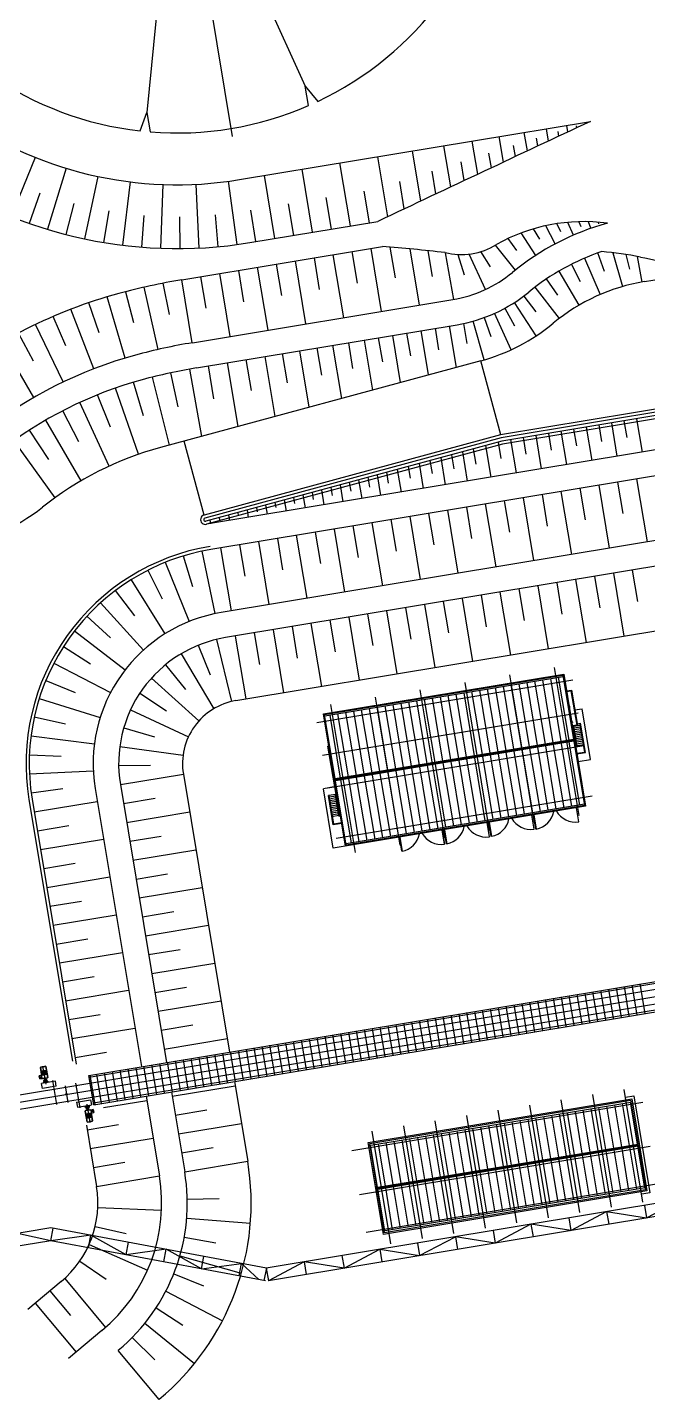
# Model space of a CAD drawing. Header units: millimetres. Extents: x -16232 to 52632, y -3739 to 20678.
# Drawn here: x 21548 to 22880, y 11535 to 14484 of the extents above; entities that cross this region are included whole.
import ezdxf

# ---------------------------------------------------------------- set-up
doc = ezdxf.new("R2010")
doc.units = ezdxf.units.MM
doc.header["$LTSCALE"] = 300
doc.header["$MEASUREMENT"] = 0
doc.layers.add('CINZA-8', color=8, linetype='Continuous')
pattern_1 = [(99.4254, (8790082.102, -108562975.087), (-16.9170833854, -2.8083106696), [])]

msp = doc.modelspace()

# ---------------------------------------------------------------- hatches: boundary and pattern name
at = {"layer": 'CINZA-8'}
h = msp.add_hatch(dxfattribs=at)
h.set_pattern_fill('LINE', color=256, scale=5.401132, angle=99.4254, style=0)
h.set_pattern_definition(pattern_1)
h.paths.add_polyline_path([(22298.2, 11990.74), (22858.493, 12083.751), (22843.553, 12173.75), (22283.259, 12080.739)])
h = msp.add_hatch(dxfattribs=at)
h.set_pattern_fill('LINE', color=256, scale=5.401132, angle=99.4254, style=0)
h.set_pattern_definition(pattern_1)
h.paths.add_polyline_path([(22298.874, 11986.68), (22859.167, 12079.691), (22874.107, 11989.692), (22313.814, 11896.681)])

# ---------------------------------------------------------------- linework, layer by layer
for p, q in [((21869.244, 14963.689), (21987.755, 14249.788)), ((21972.978, 14735.278), (22144.378, 14357.874)), ((21844.875, 14714.013), (21804.609, 14301.471)), ((22003.184, 14156.844), (22757.114, 14282)), ((22747.435, 14277.481), (22746.964, 14280.315)), ((22570.012, 14194.389), (22560.876, 14249.423)), ((22621.618, 14218.611), (22615.011, 14258.41)), ((22666.778, 14239.772), (22662.379, 14266.273)), ((22689.36, 14250.341), (22687.712, 14260.273)), ((22708.717, 14259.393), (22706.363, 14273.575)), ((22728.076, 14268.44), (22727.37, 14272.692)), ((22392.67, 14110.813), (22374.789, 14218.532)), ((22457.149, 14141.26), (22442.457, 14229.765)), ((22515.189, 14168.608), (22503.358, 14239.875)), ((22595.814, 14206.505), (22591.879, 14230.211)), ((22644.197, 14229.195), (22641.446, 14245.768)), ((21564.368, 14204.749), (21513.229, 14077.448)), ((22241.618, 14057.359), (22219.151, 14192.695)), ((22321.756, 14077.247), (22300.353, 14206.175)), ((22486.168, 14154.941), (22479.538, 14194.88)), ((22544.212, 14182.263), (22539.011, 14213.596)), ((21630.833, 14181.321), (21590.843, 14050.09)), ((21699.068, 14163.702), (21670.524, 14029.516)), ((22079.214, 14030.399), (22056.748, 14165.736)), ((22160.416, 14043.879), (22137.95, 14179.215)), ((22424.908, 14126.045), (22416.766, 14175.097)), ((21768.567, 14152.022), (21751.68, 14015.877)), ((21838.813, 14146.368), (21833.709, 14009.275)), ((21909.285, 14146.783), (21916.001, 14009.759)), ((21997.947, 14017.325), (21979.46, 14153.262)), ((22282.219, 14064.099), (22270.986, 14131.767)), ((22357.212, 14094.04), (22347.391, 14153.197)), ((21574.545, 14127.626), (21551.741, 14062.933)), ((21647.611, 14105.36), (21630.462, 14038.944)), ((22119.815, 14037.139), (22108.582, 14104.807)), ((22201.017, 14050.619), (22189.784, 14118.287)), ((21722.323, 14089.467), (21710.955, 14021.822)), ((21798.126, 14080.065), (21792.623, 14011.692)), ((21874.457, 14077.223), (21874.86, 14008.63)), ((21950.749, 14080.962), (21957.056, 14012.659)), ((22038.613, 14023.659), (22027.38, 14091.327)), ((22025.65, 14021.507), (22300.383, 14067.114)), ((22639.669, 13994.105), (22608.323, 14042.291)), ((22634.354, 14050.964), (22647.341, 14028.934)), ((22681.623, 14018.832), (22660.936, 14057.764)), ((22684.54, 14062.151), (22692.65, 14045.34)), ((22720.357, 14037.514), (22708.371, 14065.061)), ((22732.337, 14066.483), (22736.367, 14056.126)), ((22757.916, 14052.248), (22752.915, 14066.512)), ((22773.465, 14065.444), (22774.605, 14061.802)), ((22873, 13937.825), (23547.292, 14049.76)), ((21879.541, 13941.626), (22310.184, 14013.115)), ((22326.451, 14011.794), (22337.359, 13946.082)), ((22552.497, 14016.063), (22595.608, 13962.244)), ((22579.859, 14030.349), (22598.537, 14004.522)), ((22122.796, 13982.007), (22145.263, 13846.671)), ((22163.397, 13988.747), (22174.631, 13921.079)), ((22203.998, 13995.487), (22226.465, 13860.151)), ((22244.599, 14002.227), (22255.833, 13934.559)), ((22285.2, 14008.967), (22307.667, 13873.631)), ((22368.794, 14008.042), (22388.869, 13887.11)), ((22407.676, 14004.192), (22416.881, 13948.74)), ((22463.303, 13899.473), (22445.949, 13999.861)), ((22471.883, 13996.007), (22485.913, 13952.236)), ((22531.877, 13920.975), (22496.496, 13996.812)), ((22521.188, 14002.06), (22541.584, 13969.734)), ((22744.082, 13987.988), (22777.706, 13909.859)), ((22787.154, 13959.27), (22772.801, 13999.303)), ((22804.792, 13999.756), (22825.843, 13927.117)), ((22833.309, 13995.841), (22840.579, 13964.341)), ((22857.423, 13991.808), (22867.338, 13936.844)), ((21960.392, 13955.048), (21982.859, 13819.711)), ((22000.993, 13961.788), (22012.227, 13894.119)), ((22041.594, 13968.528), (22064.061, 13833.191)), ((22082.195, 13975.267), (22093.429, 13907.599)), ((22689.028, 13960.122), (22732.081, 13886.766)), ((22735.328, 13936.966), (22716.122, 13974.911)), ((21828.95, 13791.906), (21798.439, 13925.659)), ((21838.696, 13934.214), (21851.955, 13866.913)), ((21901.692, 13806.237), (21879.191, 13941.568)), ((21919.792, 13948.308), (21931.025, 13880.639)), ((22637.854, 13925.643), (22689.671, 13858.192)), ((22686.668, 13908.408), (22662.905, 13943.678)), ((21701.778, 13827.447), (21679.598, 13892.356)), ((21758.02, 13773.433), (21718.798, 13904.896)), ((21758.454, 13915.909), (21775.693, 13849.516)), ((21902.007, 13806.289), (22461.516, 13899.17)), ((22640.615, 13821.101), (22593.589, 13892.48)), ((22613.661, 13906.473), (22639.699, 13872.755)), ((21630.038, 13799.739), (21602.828, 13862.705)), ((21690.349, 13750.31), (21640.921, 13878.285)), ((22586.701, 13791.117), (22551.323, 13869.522)), ((22573.206, 13880.4), (22593.713, 13842.749)), ((21624.703, 13721.943), (21565.376, 13845.64)), ((21910.994, 13752.155), (22470.503, 13845.036)), ((22431.6, 13791.234), (22423.952, 13837.308)), ((22469.191, 13753.276), (22454.403, 13842.363)), ((22491.967, 13804.565), (22484.8, 13847.738)), ((22528.91, 13769.529), (22505.47, 13852.833)), ((22528.701, 13860.317), (22543.456, 13819.778)), ((21561.489, 13688.507), (21492.628, 13807.161)), ((21560.696, 13766.481), (21528.624, 13827.116)), ((22247.065, 13750.992), (22237.864, 13806.417)), ((22289.535, 13704.584), (22271.698, 13812.033)), ((22310.813, 13764.894), (22302.149, 13817.088)), ((22349.421, 13720.814), (22332.6, 13822.143)), ((22371.207, 13778.064), (22363.05, 13827.198)), ((22409.306, 13737.045), (22393.501, 13832.253)), ((22079.936, 13647.776), (22058.543, 13776.648)), ((22106.147, 13720.261), (22095.761, 13782.827)), ((22153.13, 13667.614), (22132.978, 13789.005)), ((22179.961, 13736.358), (22170.196, 13795.183)), ((22222.996, 13686.55), (22204.03, 13800.8)), ((22521.851, 13767.548), (21833.963, 13581.11)), ((21896.155, 13749.595), (21922.044, 13604.983)), ((21948.453, 13685.872), (21936.74, 13756.429)), ((22000.089, 13626.135), (21977.341, 13763.169)), ((22028.977, 13703.432), (22017.942, 13769.909)), ((22564.916, 13608.654), (22521.851, 13767.548)), ((21797.344, 13649.157), (21775.972, 13721.52)), ((21815.691, 13732.301), (21852.438, 13586.117)), ((21871.475, 13668.588), (21855.774, 13741.643)), ((21726.498, 13624.467), (21698.266, 13694.44)), ((21786.454, 13566.414), (21736.793, 13708.916)), ((23165.165, 13708.193), (22563.915, 13608.383)), ((23166.288, 13701.426), (22565.378, 13601.673)), ((23167.411, 13694.66), (22566.841, 13594.962)), ((23168.535, 13687.893), (22568.303, 13588.252)), ((21658.353, 13593.079), (21623.524, 13660.013)), ((21723.614, 13541.06), (21660.481, 13678.127)), ((21663.503, 13509.782), (21587.482, 13640.142)), ((22774.935, 13629.507), (22780.889, 13593.643)), ((22802.002, 13634), (22813.91, 13562.272)), ((22829.07, 13638.493), (22835.023, 13602.629)), ((22856.137, 13642.987), (22868.044, 13571.258)), ((21593.542, 13555.284), (21552.439, 13618.56)), ((22563.915, 13608.383), (21927.344, 13435.853)), ((22565.378, 13601.673), (21929.139, 13429.233)), ((23179.318, 13622.931), (21932.728, 13415.992)), ((22585.464, 13598.054), (22597.371, 13526.325)), ((22612.531, 13602.547), (22618.485, 13566.683)), ((22639.598, 13607.04), (22651.506, 13535.312)), ((22666.666, 13611.534), (22672.619, 13575.669)), ((22693.733, 13616.027), (22705.64, 13544.299)), ((22720.8, 13620.52), (22726.754, 13584.656)), ((22747.868, 13625.014), (22759.775, 13553.285)), ((21518.475, 13595.315), (21606.678, 13472.868)), ((21927.344, 13435.853), (21884.279, 13594.747)), ((22566.841, 13594.962), (21930.933, 13422.612)), ((22568.303, 13588.252), (21932.728, 13415.992)), ((23188.305, 13568.797), (21941.714, 13361.857)), ((22482.017, 13571.973), (22492.485, 13508.914)), ((22505.306, 13578.284), (22510.738, 13545.565)), ((22531.922, 13585.498), (22543.236, 13517.339)), ((22558.537, 13592.712), (22564.421, 13557.272)), ((22365.573, 13540.413), (22369.82, 13514.834)), ((22388.862, 13546.725), (22397.75, 13493.187)), ((22412.151, 13553.037), (22416.792, 13525.078)), ((22435.44, 13559.349), (22445.117, 13501.051)), ((22458.728, 13565.661), (22463.765, 13535.321)), ((22259.111, 13511.558), (22265.796, 13471.283)), ((22279.072, 13516.968), (22282.585, 13495.81)), ((22299.034, 13522.379), (22306.397, 13478.022)), ((22318.996, 13527.789), (22322.847, 13504.591)), ((22342.285, 13534.101), (22350.382, 13485.324)), ((22856.064, 13513.643), (22878.53, 13378.306)), ((22139.34, 13479.097), (22143.993, 13451.063)), ((22159.302, 13484.507), (22161.798, 13469.47)), ((22179.263, 13489.917), (22184.594, 13457.803)), ((22199.225, 13495.327), (22202.06, 13478.25)), ((22219.187, 13500.738), (22225.195, 13464.543)), ((22239.149, 13506.148), (22242.322, 13487.03)), ((22653.059, 13479.943), (22664.292, 13412.275)), ((22693.66, 13486.683), (22716.126, 13351.347)), ((22734.261, 13493.423), (22745.494, 13425.755)), ((22774.862, 13500.163), (22797.328, 13364.827)), ((22815.463, 13506.903), (22826.696, 13439.235)), ((22039.531, 13452.045), (22041.011, 13443.129)), ((22059.493, 13457.456), (22062.792, 13437.583)), ((22079.454, 13462.866), (22081.273, 13451.909)), ((22099.416, 13468.276), (22103.393, 13444.323)), ((22119.378, 13473.686), (22121.535, 13460.69)), ((22490.655, 13452.984), (22501.888, 13385.315)), ((22531.256, 13459.723), (22553.722, 13324.387)), ((22571.857, 13466.463), (22583.09, 13398.795)), ((22612.458, 13473.203), (22634.924, 13337.867)), ((21939.722, 13424.994), (21940.989, 13417.363)), ((21959.684, 13430.404), (21960.486, 13425.569)), ((23227.515, 13436.239), (21964.181, 13226.52)), ((21979.645, 13435.815), (21981.59, 13424.103)), ((21999.607, 13441.225), (22000.749, 13434.349)), ((22019.569, 13446.635), (22022.191, 13430.843)), ((22328.251, 13426.024), (22339.484, 13358.355)), ((22368.852, 13432.764), (22391.318, 13297.427)), ((22409.453, 13439.504), (22420.686, 13371.835)), ((22450.054, 13446.244), (22472.52, 13310.907)), ((22125.246, 13392.324), (22147.713, 13256.987)), ((22165.847, 13399.064), (22177.08, 13331.396)), ((22206.448, 13405.804), (22228.914, 13270.467)), ((22247.049, 13412.544), (22258.282, 13344.876)), ((22287.65, 13419.284), (22310.116, 13283.947)), ((21962.842, 13365.364), (21985.309, 13230.028)), ((23236.502, 13382.105), (21973.167, 13172.386)), ((22003.443, 13372.104), (22014.676, 13304.436)), ((22044.044, 13378.844), (22066.511, 13243.508)), ((22084.645, 13385.584), (22095.878, 13317.916)), ((21843.661, 13334.308), (21894.967, 13207.074)), ((21882.461, 13347.997), (21902.408, 13282.367)), ((21922.315, 13358.213), (21950.487, 13223.948)), ((21806.219, 13317.253), (21837.378, 13256.144)), ((22765.714, 13303.952), (22776.947, 13236.284)), ((22806.315, 13310.692), (22828.781, 13175.355)), ((22846.916, 13317.432), (22858.149, 13249.764)), ((21736.559, 13273.603), (21777.962, 13218.913)), ((21770.426, 13296.966), (21843.271, 13180.715)), ((22603.31, 13276.992), (22614.543, 13209.324)), ((22643.911, 13283.732), (22666.377, 13148.396)), ((22684.512, 13290.472), (22695.745, 13222.804)), ((22725.113, 13297.212), (22747.579, 13161.875)), ((21704.883, 13247.347), (21797.006, 13145.689)), ((21995.634, 13037.049), (23258.968, 13246.768)), ((22400.305, 13243.292), (22422.771, 13107.956)), ((22440.906, 13250.032), (22452.139, 13182.364)), ((22481.507, 13256.772), (22503.974, 13121.436)), ((22522.108, 13263.512), (22533.341, 13195.844)), ((22562.709, 13270.252), (22585.175, 13134.916)), ((21675.644, 13218.401), (21726.005, 13171.829)), ((22237.901, 13216.333), (22260.368, 13080.996)), ((22278.502, 13223.073), (22289.735, 13155.404)), ((22319.103, 13229.813), (22341.569, 13094.476)), ((22359.704, 13236.553), (22370.937, 13168.884)), ((21649.069, 13186.992), (21757.608, 13103.086)), ((22075.497, 13189.373), (22097.964, 13054.036)), ((22116.098, 13196.113), (22127.331, 13128.445)), ((22156.699, 13202.853), (22179.165, 13067.516)), ((22197.3, 13209.593), (22208.533, 13141.924)), ((21914.687, 13155.856), (21940.54, 13092.32)), ((21953.827, 13168.456), (21985.964, 13035.084)), ((21994.295, 13175.893), (22016.762, 13040.556)), ((22034.896, 13182.633), (22046.129, 13114.965)), ((21625.366, 13153.362), (21683.121, 13116.355)), ((21877.87, 13137.548), (21947.985, 13019.63)), ((21604.718, 13117.775), (21726.301, 13054.227)), ((21844.202, 13113.944), (21887.676, 13060.886)), ((22679.169, 13108.104), (22731.965, 12790.063)), ((21587.287, 13080.507), (21650.642, 13054.214)), ((21814.439, 13085.574), (21916.269, 12993.643)), ((22719.184, 13080.676), (22169.718, 12989.462)), ((22183.939, 13008.51), (22699.571, 13094.108)), ((22186.148, 13006.93), (22697.991, 13091.898)), ((22186.597, 13004.224), (22698.44, 13089.192)), ((22486.991, 13076.202), (22539.787, 12758.161)), ((22569.397, 13067.77), (22591.886, 12932.298)), ((22583.08, 13092.153), (22635.876, 12774.112)), ((22586.314, 13070.578), (22608.803, 12935.106)), ((22603.231, 13073.387), (22625.72, 12937.915)), ((22620.148, 13076.195), (22642.637, 12940.723)), ((22637.065, 13079.003), (22659.554, 12943.531)), ((22653.982, 13081.811), (22676.471, 12946.34)), ((22670.899, 13084.62), (22693.388, 12949.148)), ((22687.816, 13087.428), (22710.305, 12951.956)), ((22697.991, 13091.898), (22744.541, 12811.481)), ((22699.571, 13094.108), (22746.751, 12809.901)), ((21573.207, 13041.848), (21704.058, 13000.632)), ((21789.25, 13053.075), (21846.462, 13015.234)), ((22294.813, 13044.299), (22347.609, 12726.258)), ((22383.309, 13036.879), (22405.798, 12901.407)), ((22390.902, 13060.251), (22443.698, 12742.21)), ((22400.226, 13039.687), (22422.715, 12904.215)), ((22417.143, 13042.495), (22439.632, 12907.023)), ((22434.06, 13045.303), (22456.549, 12909.832)), ((22450.977, 13048.112), (22473.466, 12912.64)), ((22467.894, 13050.92), (22490.383, 12915.448)), ((22484.811, 13053.728), (22507.3, 12918.256)), ((22501.728, 13056.537), (22524.217, 12921.065)), ((22518.646, 13059.345), (22541.134, 12923.873)), ((22535.563, 13062.153), (22558.052, 12926.681)), ((22552.48, 13064.962), (22574.969, 12929.49)), ((22705.567, 13057.986), (22716.394, 13059.784)), ((22705.567, 13057.986), (22716.394, 13059.784)), ((22705.68, 13057.31), (22715.83, 13058.995)), ((22705.68, 13057.31), (22715.83, 13058.995)), ((22705.792, 13056.633), (22715.266, 13058.206)), ((22705.792, 13056.633), (22715.266, 13058.206)), ((22715.266, 13058.206), (22727.49, 12984.569)), ((22715.266, 13058.206), (22727.49, 12984.569)), ((22715.83, 13058.995), (22728.279, 12984.005)), ((22715.83, 13058.995), (22728.279, 12984.005)), ((22716.394, 13059.784), (22729.068, 12983.44)), ((22716.394, 13059.784), (22729.068, 12983.44)), ((21769.2, 13017.176), (21893.65, 12959.444)), ((22730.867, 13010.301), (22181.4, 12919.087)), ((22231.118, 12724.304), (22183.939, 13008.51)), ((22198.724, 13028.348), (22251.52, 12710.307)), ((22214.138, 13008.795), (22236.627, 12873.324)), ((22231.055, 13011.604), (22253.544, 12876.132)), ((22247.972, 13014.412), (22270.461, 12878.94)), ((22264.889, 13017.22), (22287.378, 12881.748)), ((22281.807, 13020.029), (22304.295, 12884.557)), ((22298.724, 13022.837), (22321.213, 12887.365)), ((22315.641, 13025.645), (22338.13, 12890.173)), ((22332.558, 13028.454), (22355.047, 12892.982)), ((22349.475, 13031.262), (22371.964, 12895.79)), ((22366.392, 13034.07), (22388.881, 12898.598)), ((22722.819, 13016.891), (22739.06, 13019.587)), ((22757.168, 12910.506), (22739.06, 13019.587)), ((21562.589, 13002.099), (21629.576, 12987.336)), ((21754.74, 12978.684), (21820.58, 12959.441)), ((22232.698, 12726.513), (22186.148, 13006.93)), ((22197.221, 13005.987), (22219.71, 12870.515)), ((22718.241, 12981.643), (22718.917, 12981.755)), ((22718.241, 12981.643), (22718.917, 12981.755)), ((22727.49, 12984.569), (22718.693, 12983.109)), ((22727.49, 12984.569), (22718.693, 12983.109)), ((22726.062, 12938.718), (22718.693, 12983.109)), ((22726.062, 12938.718), (22718.693, 12983.109)), ((22718.87, 12977.854), (22719.546, 12977.966)), ((22718.87, 12977.854), (22719.546, 12977.966)), ((22728.279, 12984.005), (22719.482, 12982.544)), ((22728.279, 12984.005), (22719.482, 12982.544)), ((22726.626, 12939.507), (22719.482, 12982.544)), ((22726.626, 12939.507), (22719.482, 12982.544)), ((22720.271, 12981.98), (22729.068, 12983.44)), ((22720.271, 12981.98), (22729.068, 12983.44)), ((22720.271, 12981.98), (22720.947, 12982.092)), ((22727.19, 12940.296), (22720.271, 12981.98)), ((22720.366, 12981.406), (22720.271, 12981.98)), ((22727.19, 12940.296), (22720.271, 12981.98)), ((22720.366, 12981.406), (22720.271, 12981.98)), ((22720.9, 12978.191), (22721.577, 12978.303)), ((22720.9, 12978.191), (22721.577, 12978.303)), ((22720.947, 12982.092), (22721.624, 12982.205)), ((22727.979, 12939.732), (22720.947, 12982.092)), ((22727.979, 12939.732), (22720.947, 12982.092)), ((22721.624, 12982.205), (22735.158, 12984.451)), ((22721.624, 12982.205), (22735.158, 12984.451)), ((22728.768, 12939.168), (22721.624, 12982.205)), ((22728.768, 12939.168), (22721.624, 12982.205)), ((22722.253, 12978.415), (22735.787, 12980.662)), ((22722.253, 12978.415), (22735.787, 12980.662)), ((22728.439, 12987.23), (22735.882, 12988.465)), ((22728.439, 12987.23), (22735.882, 12988.465)), ((22744.773, 12926.527), (22734.529, 12988.241)), ((22744.773, 12926.527), (22734.529, 12988.241)), ((22745.562, 12925.963), (22735.205, 12988.353)), ((22745.562, 12925.963), (22735.205, 12988.353)), ((22735.834, 12984.564), (22736.511, 12984.676)), ((22735.834, 12984.564), (22736.511, 12984.676)), ((22746.351, 12925.399), (22735.882, 12988.465)), ((22746.351, 12925.399), (22735.882, 12988.465)), ((22736.464, 12980.774), (22737.14, 12980.887)), ((22736.464, 12980.774), (22737.14, 12980.887)), ((21555.515, 12961.568), (21691.569, 12943.964)), ((22720.929, 12953.72), (22209.086, 12868.752)), ((22721.266, 12951.69), (22209.423, 12866.722)), ((22721.603, 12949.66), (22209.76, 12864.692)), ((22719.499, 12974.064), (22720.176, 12974.176)), ((22719.499, 12974.064), (22720.176, 12974.176)), ((22720.128, 12970.275), (22720.805, 12970.387)), ((22720.128, 12970.275), (22720.805, 12970.387)), ((22720.757, 12966.485), (22721.434, 12966.598)), ((22720.757, 12966.485), (22721.434, 12966.598)), ((22720.852, 12974.289), (22722.206, 12974.513)), ((22720.852, 12974.289), (22722.206, 12974.513)), ((22721.386, 12962.696), (22722.063, 12962.808)), ((22721.386, 12962.696), (22722.063, 12962.808)), ((22721.481, 12970.499), (22722.835, 12970.724)), ((22721.481, 12970.499), (22722.835, 12970.724)), ((22722.015, 12958.906), (22722.692, 12959.019)), ((22722.015, 12958.906), (22722.692, 12959.019)), ((22722.11, 12966.71), (22723.464, 12966.935)), ((22722.11, 12966.71), (22723.464, 12966.935)), ((22722.644, 12955.117), (22723.321, 12955.229)), ((22722.644, 12955.117), (22723.321, 12955.229)), ((22722.739, 12962.921), (22724.093, 12963.145)), ((22722.739, 12962.921), (22724.093, 12963.145)), ((22722.882, 12974.626), (22736.416, 12976.872)), ((22722.882, 12974.626), (22736.416, 12976.872)), ((22723.273, 12951.328), (22723.95, 12951.44)), ((22723.273, 12951.328), (22723.95, 12951.44)), ((22723.368, 12959.131), (22724.722, 12959.356)), ((22723.368, 12959.131), (22724.722, 12959.356)), ((22723.511, 12970.836), (22737.045, 12973.083)), ((22723.511, 12970.836), (22737.045, 12973.083)), ((22723.998, 12955.342), (22725.351, 12955.566)), ((22723.998, 12955.342), (22725.351, 12955.566)), ((22724.14, 12967.047), (22737.674, 12969.294)), ((22724.14, 12967.047), (22737.674, 12969.294)), ((22724.627, 12951.552), (22725.98, 12951.777)), ((22724.627, 12951.552), (22725.98, 12951.777)), ((22724.769, 12963.258), (22738.303, 12965.504)), ((22724.769, 12963.258), (22738.303, 12965.504)), ((22725.398, 12959.468), (22738.932, 12961.715)), ((22725.398, 12959.468), (22738.932, 12961.715)), ((22726.028, 12955.679), (22739.561, 12957.925)), ((22726.028, 12955.679), (22739.561, 12957.925)), ((22726.657, 12951.889), (22741.544, 12954.361)), ((22726.657, 12951.889), (22741.544, 12954.361)), ((22727.286, 12948.1), (22742.173, 12950.571)), ((22727.286, 12948.1), (22742.173, 12950.571)), ((22737.093, 12976.985), (22737.769, 12977.097)), ((22737.093, 12976.985), (22737.769, 12977.097)), ((22737.722, 12973.195), (22738.398, 12973.308)), ((22737.722, 12973.195), (22738.398, 12973.308)), ((22738.351, 12969.406), (22739.027, 12969.518)), ((22738.351, 12969.406), (22739.027, 12969.518)), ((22738.98, 12965.617), (22739.656, 12965.729)), ((22738.98, 12965.617), (22739.656, 12965.729)), ((22739.609, 12961.827), (22740.286, 12961.939)), ((22739.609, 12961.827), (22740.286, 12961.939)), ((22740.238, 12958.038), (22740.915, 12958.15)), ((22740.238, 12958.038), (22740.915, 12958.15)), ((21552.04, 12920.572), (21620.578, 12917.798)), ((21746.195, 12938.464), (21882.148, 12920.088)), ((22742.549, 12939.926), (22193.083, 12848.712)), ((22195.397, 12939.489), (22193.367, 12939.152)), ((22195.397, 12939.489), (22193.367, 12939.152)), ((22211.3, 12831.12), (22193.367, 12939.152)), ((22211.3, 12831.12), (22193.367, 12939.152)), ((22195.509, 12938.812), (22194.156, 12938.587)), ((22195.509, 12938.812), (22194.156, 12938.587)), ((22218.914, 12789.447), (22194.156, 12938.587)), ((22218.914, 12789.447), (22194.156, 12938.587)), ((22195.621, 12938.135), (22194.945, 12938.023)), ((22195.621, 12938.135), (22194.945, 12938.023)), ((22219.703, 12788.882), (22194.945, 12938.023)), ((22219.703, 12788.882), (22194.945, 12938.023)), ((22541.808, 12919.813), (22564.297, 12784.341)), ((22558.726, 12922.621), (22581.215, 12787.149)), ((22575.643, 12925.43), (22598.132, 12789.958)), ((22592.56, 12928.238), (22615.049, 12792.766)), ((22609.477, 12931.046), (22631.966, 12795.574)), ((22626.394, 12933.855), (22648.883, 12798.383)), ((22643.311, 12936.663), (22665.8, 12801.191)), ((22660.228, 12939.471), (22682.717, 12803.999)), ((22677.145, 12942.279), (22699.634, 12806.808)), ((22694.062, 12945.088), (22716.551, 12809.616)), ((22710.979, 12947.896), (22733.468, 12812.424)), ((22723.902, 12947.538), (22724.579, 12947.651)), ((22723.902, 12947.538), (22724.579, 12947.651)), ((22724.531, 12943.749), (22725.208, 12943.861)), ((22724.531, 12943.749), (22725.208, 12943.861)), ((22725.16, 12939.959), (22725.837, 12940.072)), ((22725.16, 12939.959), (22725.837, 12940.072)), ((22725.256, 12947.763), (22726.609, 12947.988)), ((22725.256, 12947.763), (22726.609, 12947.988)), ((22725.885, 12943.973), (22727.238, 12944.198)), ((22725.885, 12943.973), (22727.238, 12944.198)), ((22726.062, 12938.718), (22728.768, 12939.168)), ((22726.062, 12938.718), (22728.768, 12939.168)), ((22726.514, 12940.184), (22727.867, 12940.409)), ((22726.514, 12940.184), (22727.867, 12940.409)), ((22726.626, 12939.507), (22727.979, 12939.732)), ((22726.626, 12939.507), (22727.979, 12939.732)), ((22727.856, 12923.719), (22744.773, 12926.527)), ((22727.856, 12923.719), (22744.773, 12926.527)), ((22727.915, 12944.31), (22742.802, 12946.782)), ((22727.915, 12944.31), (22742.802, 12946.782)), ((22727.969, 12923.042), (22745.562, 12925.963)), ((22727.969, 12923.042), (22745.562, 12925.963)), ((22728.081, 12922.366), (22746.351, 12925.399)), ((22728.081, 12922.366), (22746.351, 12925.399)), ((22728.544, 12940.521), (22743.431, 12942.992)), ((22728.544, 12940.521), (22743.431, 12942.992)), ((21743.756, 12897.418), (21812.342, 12898.492)), ((22372.638, 12891.73), (22395.127, 12756.258)), ((22389.555, 12894.538), (22412.044, 12759.066)), ((22406.472, 12897.347), (22428.961, 12761.875)), ((22423.389, 12900.155), (22445.878, 12764.683)), ((22440.306, 12902.963), (22462.795, 12767.491)), ((22457.223, 12905.771), (22479.712, 12770.3)), ((22474.14, 12908.58), (22496.629, 12773.108)), ((22491.057, 12911.388), (22513.546, 12775.916)), ((22507.974, 12914.196), (22530.463, 12778.724)), ((22524.891, 12917.005), (22547.38, 12781.533)), ((22730.777, 12906.125), (22757.168, 12910.506)), ((21552.191, 12879.429), (21689.223, 12885.983)), ((21747.478, 12856.469), (21882.815, 12878.936)), ((21882.764, 12879.246), (21981.971, 12281.627)), ((22220.384, 12866.455), (22242.873, 12730.983)), ((22237.301, 12869.263), (22259.79, 12733.791)), ((22254.218, 12872.072), (22276.707, 12736.6)), ((22271.135, 12874.88), (22293.624, 12739.408)), ((22288.052, 12877.688), (22310.541, 12742.216)), ((22304.969, 12880.497), (22327.458, 12745.025)), ((22321.887, 12883.305), (22344.375, 12747.833)), ((22338.804, 12886.113), (22361.293, 12750.641)), ((22355.721, 12888.922), (22378.21, 12753.45)), ((21555.967, 12838.459), (21623.928, 12847.761)), ((21693.292, 12847.793), (21792.5, 12250.174)), ((21747.427, 12856.78), (21846.634, 12259.16)), ((22209.91, 12852.061), (22183.519, 12847.68)), ((22204.728, 12719.923), (22183.519, 12847.68)), ((22210.576, 12835.484), (22194.335, 12832.788)), ((22210.576, 12835.484), (22194.335, 12832.788)), ((22204.805, 12769.721), (22194.335, 12832.788)), ((22204.805, 12769.721), (22194.335, 12832.788)), ((22205.369, 12770.51), (22195.012, 12832.9)), ((22205.369, 12770.51), (22195.012, 12832.9)), ((22205.934, 12771.299), (22195.689, 12833.013)), ((22205.934, 12771.299), (22195.689, 12833.013)), ((22209.852, 12831.47), (22196.318, 12829.223)), ((22209.852, 12831.47), (22196.318, 12829.223)), ((22216.996, 12788.433), (22209.222, 12835.259)), ((22216.996, 12788.433), (22209.222, 12835.259)), ((22217.56, 12789.222), (22209.899, 12835.372)), ((22217.56, 12789.222), (22209.899, 12835.372)), ((22211.205, 12831.695), (22210.528, 12831.582)), ((22211.205, 12831.695), (22210.528, 12831.582)), ((22218.125, 12790.011), (22210.576, 12835.484)), ((22218.125, 12790.011), (22210.576, 12835.484)), ((22760.522, 12831.656), (22211.056, 12740.442)), ((22213.235, 12832.032), (22212.558, 12831.919)), ((22213.235, 12832.032), (22212.558, 12831.919)), ((21551.188, 12824.207), (21644.559, 12261.747)), ((21557.955, 12825.33), (21652.581, 12255.308)), ((21562.52, 12797.829), (21697.857, 12820.296)), ((21754.218, 12815.868), (21821.887, 12827.101)), ((22195.641, 12829.111), (22194.964, 12828.999)), ((22195.641, 12829.111), (22194.964, 12828.999)), ((22196.27, 12825.321), (22195.594, 12825.209)), ((22196.27, 12825.321), (22195.594, 12825.209)), ((22196.899, 12821.532), (22196.223, 12821.42)), ((22196.899, 12821.532), (22196.223, 12821.42)), ((22197.528, 12817.743), (22196.852, 12817.63)), ((22197.528, 12817.743), (22196.852, 12817.63)), ((22210.481, 12827.68), (22196.947, 12825.434)), ((22210.481, 12827.68), (22196.947, 12825.434)), ((22198.157, 12813.953), (22197.481, 12813.841)), ((22198.157, 12813.953), (22197.481, 12813.841)), ((22211.11, 12823.891), (22197.576, 12821.644)), ((22211.11, 12823.891), (22197.576, 12821.644)), ((22198.786, 12810.164), (22198.11, 12810.051)), ((22198.786, 12810.164), (22198.11, 12810.051)), ((22211.739, 12820.102), (22198.205, 12817.855)), ((22211.739, 12820.102), (22198.205, 12817.855)), ((22199.416, 12806.374), (22198.739, 12806.262)), ((22199.416, 12806.374), (22198.739, 12806.262)), ((22212.368, 12816.312), (22198.834, 12814.066)), ((22212.368, 12816.312), (22198.834, 12814.066)), ((22200.045, 12802.585), (22199.368, 12802.473)), ((22200.045, 12802.585), (22199.368, 12802.473)), ((22212.997, 12812.523), (22199.463, 12810.276)), ((22212.997, 12812.523), (22199.463, 12810.276)), ((22214.884, 12801.154), (22199.997, 12798.683)), ((22214.884, 12801.154), (22199.997, 12798.683)), ((22213.626, 12808.733), (22200.092, 12806.487)), ((22213.626, 12808.733), (22200.092, 12806.487)), ((22214.255, 12804.944), (22200.721, 12802.697)), ((22214.255, 12804.944), (22200.721, 12802.697)), ((22746.751, 12809.901), (22204.728, 12719.923)), ((22211.834, 12827.905), (22211.157, 12827.793)), ((22211.834, 12827.905), (22211.157, 12827.793)), ((22213.14, 12824.228), (22211.786, 12824.003)), ((22213.14, 12824.228), (22211.786, 12824.003)), ((22213.769, 12820.439), (22212.415, 12820.214)), ((22213.769, 12820.439), (22212.415, 12820.214)), ((22214.398, 12816.649), (22213.044, 12816.424)), ((22214.398, 12816.649), (22213.044, 12816.424)), ((22213.864, 12828.242), (22213.187, 12828.13)), ((22213.864, 12828.242), (22213.187, 12828.13)), ((22215.027, 12812.86), (22213.674, 12812.635)), ((22215.027, 12812.86), (22213.674, 12812.635)), ((22214.493, 12824.453), (22213.816, 12824.34)), ((22214.493, 12824.453), (22213.816, 12824.34)), ((22215.656, 12809.07), (22214.303, 12808.846)), ((22215.656, 12809.07), (22214.303, 12808.846)), ((22215.122, 12820.663), (22214.445, 12820.551)), ((22215.122, 12820.663), (22214.445, 12820.551)), ((22216.285, 12805.281), (22214.932, 12805.056)), ((22216.285, 12805.281), (22214.932, 12805.056)), ((22215.751, 12816.874), (22215.074, 12816.761)), ((22215.751, 12816.874), (22215.074, 12816.761)), ((22216.914, 12801.491), (22215.561, 12801.267)), ((22216.914, 12801.491), (22215.561, 12801.267)), ((22216.38, 12813.084), (22215.704, 12812.972)), ((22216.38, 12813.084), (22215.704, 12812.972)), ((22217.009, 12809.295), (22216.333, 12809.183)), ((22217.009, 12809.295), (22216.333, 12809.183)), ((22217.638, 12805.506), (22216.962, 12805.393)), ((22217.638, 12805.506), (22216.962, 12805.393)), ((22218.267, 12801.716), (22217.591, 12801.604)), ((22218.267, 12801.716), (22217.591, 12801.604)), ((22744.092, 12814.188), (22232.249, 12729.22)), ((22744.541, 12811.481), (22232.698, 12726.513)), ((21760.958, 12775.267), (21896.295, 12797.734)), ((22215.513, 12797.365), (22200.626, 12794.894)), ((22215.513, 12797.365), (22200.626, 12794.894)), ((22216.142, 12793.576), (22201.255, 12791.104)), ((22216.142, 12793.576), (22201.255, 12791.104)), ((22216.771, 12789.786), (22201.884, 12787.315)), ((22216.771, 12789.786), (22201.884, 12787.315)), ((22223.075, 12772.754), (22204.805, 12769.721)), ((22223.075, 12772.754), (22204.805, 12769.721)), ((22222.963, 12773.431), (22205.369, 12770.51)), ((22222.963, 12773.431), (22205.369, 12770.51)), ((22222.851, 12774.107), (22205.934, 12771.299)), ((22222.851, 12774.107), (22205.934, 12771.299)), ((22217.543, 12797.702), (22216.19, 12797.477)), ((22217.543, 12797.702), (22216.19, 12797.477)), ((22218.172, 12793.913), (22216.819, 12793.688)), ((22218.172, 12793.913), (22216.819, 12793.688)), ((22219.703, 12788.882), (22216.996, 12788.433)), ((22219.703, 12788.882), (22216.996, 12788.433)), ((22218.801, 12790.123), (22217.448, 12789.899)), ((22218.801, 12790.123), (22217.448, 12789.899)), ((22218.914, 12789.447), (22217.56, 12789.222)), ((22218.914, 12789.447), (22217.56, 12789.222)), ((22218.896, 12797.927), (22218.22, 12797.814)), ((22218.896, 12797.927), (22218.22, 12797.814)), ((22219.526, 12794.137), (22218.849, 12794.025)), ((22219.526, 12794.137), (22218.849, 12794.025)), ((22220.155, 12790.348), (22219.478, 12790.236)), ((22220.155, 12790.348), (22219.478, 12790.236)), ((21569.26, 12757.228), (21636.929, 12768.461)), ((21767.698, 12734.666), (21835.367, 12745.9)), ((21576, 12716.627), (21711.337, 12739.094)), ((21774.438, 12694.065), (21909.775, 12716.532)), ((21582.74, 12676.026), (21650.409, 12687.259)), ((21589.48, 12635.425), (21724.817, 12657.892)), ((21781.178, 12653.464), (21848.846, 12664.698)), ((21787.918, 12612.863), (21923.255, 12635.33)), ((21596.22, 12594.824), (21663.888, 12606.057)), ((21602.96, 12554.223), (21738.297, 12576.69)), ((21794.658, 12572.262), (21862.326, 12583.496)), ((20508.394, 12019.943), (23674.73, 12545.569)), ((21801.398, 12531.661), (21936.735, 12554.128)), ((20513.404, 11989.763), (23679.74, 12515.389)), ((21609.7, 12513.622), (21677.368, 12524.855)), ((21679.675, 12231.444), (23416.539, 12519.771)), ((21680.349, 12227.384), (23417.213, 12515.711)), ((21616.44, 12473.021), (21751.777, 12495.488)), ((21808.138, 12491.06), (21875.806, 12502.294)), ((21689.524, 12172.113), (23426.388, 12460.44)), ((21690.198, 12168.053), (23427.062, 12456.38)), ((21814.878, 12450.459), (21950.214, 12472.926)), ((21623.18, 12432.42), (21690.848, 12443.653)), ((21821.618, 12409.858), (21889.286, 12421.092)), ((22823.642, 12356.209), (22813.119, 12419.601)), ((22840.559, 12359.018), (22830.036, 12422.409)), ((22857.476, 12361.826), (22846.953, 12425.218)), ((22874.393, 12364.634), (22863.87, 12428.026)), ((20502.405, 12003.443), (22956.257, 12410.793)), ((21629.92, 12391.819), (21765.256, 12414.286)), ((21828.358, 12369.257), (21963.694, 12391.724)), ((22637.554, 12325.318), (22627.031, 12388.71)), ((22654.471, 12328.126), (22643.948, 12391.518)), ((22671.388, 12330.934), (22660.865, 12394.326)), ((22688.306, 12333.743), (22677.782, 12397.134)), ((22705.223, 12336.551), (22694.699, 12399.943)), ((22722.14, 12339.359), (22711.616, 12402.751)), ((22739.057, 12342.168), (22728.533, 12405.559)), ((22755.974, 12344.976), (22745.451, 12408.368)), ((22772.891, 12347.784), (22762.368, 12411.176)), ((22789.808, 12350.593), (22779.285, 12413.984)), ((22806.725, 12353.401), (22796.202, 12416.793)), ((21636.66, 12351.218), (21704.328, 12362.452)), ((22468.384, 12297.235), (22457.86, 12360.626)), ((22485.301, 12300.043), (22474.777, 12363.435)), ((22502.218, 12302.851), (22491.694, 12366.243)), ((22519.135, 12305.66), (22508.612, 12369.051)), ((22536.052, 12308.468), (22525.529, 12371.86)), ((22552.969, 12311.276), (22542.446, 12374.668)), ((22569.886, 12314.085), (22559.363, 12377.476)), ((22586.803, 12316.893), (22576.28, 12380.285)), ((22603.72, 12319.701), (22593.197, 12383.093)), ((22620.637, 12322.51), (22610.114, 12385.901)), ((21643.4, 12310.617), (21778.736, 12333.084)), ((21835.098, 12328.657), (21902.766, 12339.89)), ((22282.296, 12266.343), (22271.772, 12329.735)), ((22299.213, 12269.152), (22288.69, 12332.543)), ((22316.13, 12271.96), (22305.607, 12335.352)), ((22333.047, 12274.768), (22322.524, 12338.16)), ((22349.964, 12277.577), (22339.441, 12340.968)), ((22366.881, 12280.385), (22356.358, 12343.777)), ((22383.798, 12283.193), (22373.275, 12346.585)), ((22400.715, 12286.002), (22390.192, 12349.393)), ((22417.632, 12288.81), (22407.109, 12352.202)), ((22434.549, 12291.618), (22424.026, 12355.01)), ((22451.467, 12294.426), (22440.943, 12357.818)), ((21841.838, 12288.056), (21977.174, 12310.522)), ((22113.125, 12238.26), (22102.602, 12301.652)), ((22130.042, 12241.069), (22119.519, 12304.46)), ((22146.959, 12243.877), (22136.436, 12307.269)), ((22163.876, 12246.685), (22153.353, 12310.077)), ((22180.793, 12249.494), (22170.27, 12312.885)), ((22197.71, 12252.302), (22187.187, 12315.693)), ((22214.627, 12255.11), (22204.104, 12318.502)), ((22231.545, 12257.918), (22221.021, 12321.31)), ((22248.462, 12260.727), (22237.938, 12324.118)), ((22265.379, 12263.535), (22254.855, 12326.927)), ((21650.14, 12270.016), (21717.808, 12281.25)), ((21927.037, 12207.369), (21916.514, 12270.761)), ((21943.954, 12210.177), (21933.431, 12273.569)), ((21960.871, 12212.985), (21950.348, 12276.377)), ((21977.788, 12215.794), (21967.265, 12279.185)), ((21994.705, 12218.602), (21984.182, 12281.994)), ((22011.623, 12221.41), (22001.099, 12284.802)), ((22028.54, 12224.219), (22018.016, 12287.61)), ((22045.457, 12227.027), (22034.933, 12290.419)), ((22062.374, 12229.835), (22051.85, 12293.227)), ((22079.291, 12232.644), (22068.768, 12296.035)), ((22096.208, 12235.452), (22085.685, 12298.844)), ((21581.442, 12249.984), (21575.641, 12248.988)), ((21575.641, 12248.988), (21578.709, 12231.113)), ((21588.751, 12242.19), (21577.15, 12240.199)), ((21579.101, 12231.18), (21577.542, 12240.267)), ((21579.777, 12231.296), (21578.218, 12240.383)), ((21580.453, 12231.412), (21578.894, 12240.499)), ((21581.129, 12231.528), (21579.57, 12240.615)), ((21581.805, 12231.644), (21580.246, 12240.731)), ((21582.481, 12231.76), (21580.922, 12240.847)), ((21587.92, 12212.231), (21581.207, 12251.355)), ((21587.243, 12250.979), (21581.442, 12249.984)), ((21583.157, 12231.876), (21581.598, 12240.963)), ((21583.833, 12231.992), (21582.274, 12241.079)), ((21585.185, 12232.224), (21583.626, 12241.311)), ((21585.861, 12232.34), (21584.302, 12241.427)), ((21586.538, 12232.456), (21584.978, 12241.543)), ((21587.214, 12232.572), (21585.654, 12241.659)), ((21587.89, 12232.688), (21586.33, 12241.775)), ((21588.566, 12232.804), (21587.007, 12241.891)), ((21591.354, 12227.019), (21587.243, 12250.979)), ((21587.243, 12250.979), (21587.243, 12250.979)), ((21589.242, 12232.921), (21587.683, 12242.007)), ((21589.918, 12233.037), (21588.359, 12242.123)), ((21757.866, 12179.286), (21747.343, 12242.677)), ((21774.784, 12182.094), (21764.26, 12245.486)), ((21791.701, 12184.902), (21781.177, 12248.294)), ((21808.618, 12187.711), (21798.094, 12251.102)), ((21825.535, 12190.519), (21815.011, 12253.911)), ((21842.452, 12193.327), (21831.929, 12256.719)), ((21859.369, 12196.136), (21848.846, 12259.527)), ((21876.286, 12198.944), (21865.763, 12262.336)), ((21893.203, 12201.752), (21882.68, 12265.144)), ((21910.12, 12204.561), (21899.597, 12267.952)), ((24780.085, 12268.545), (22060.907, 11817.15)), ((21578.709, 12231.113), (21573.179, 12230.164)), ((21578.709, 12231.113), (21573.179, 12230.164)), ((21574.223, 12224.08), (21573.179, 12230.164)), ((21573.179, 12230.164), (21574.223, 12224.08)), ((21579.753, 12225.028), (21574.223, 12224.08)), ((21574.223, 12224.08), (21579.753, 12225.028)), ((21577.162, 12227.716), (21574.972, 12227.34)), ((21575.879, 12228.623), (21576.255, 12226.433)), ((21578.955, 12224.892), (21577.911, 12230.976)), ((21608.019, 12218.94), (21578.216, 12213.826)), ((21580.074, 12202.994), (21578.216, 12213.826)), ((21590.31, 12233.104), (21578.709, 12231.113)), ((21579.753, 12225.028), (21580.545, 12224.468)), ((21580.545, 12224.468), (21584.993, 12225.232)), ((21581.956, 12215.677), (21581.483, 12215.596)), ((21581.483, 12215.596), (21581.956, 12215.677)), ((21581.566, 12215.109), (21581.483, 12215.596)), ((21581.684, 12214.421), (21581.566, 12215.109)), ((21581.566, 12215.109), (21581.566, 12215.109)), ((21592.394, 12217.468), (21581.956, 12215.677)), ((21583.146, 12216.855), (21581.956, 12215.677)), ((21581.956, 12215.677), (21583.146, 12216.855)), ((21583.312, 12217.997), (21582.96, 12217.937)), ((21582.96, 12217.937), (21583.312, 12217.997)), ((21582.96, 12217.937), (21583.146, 12216.855)), ((21583.146, 12216.855), (21582.96, 12217.937)), ((21590.88, 12218.183), (21583.146, 12216.855)), ((21583.718, 12218.671), (21583.211, 12218.584)), ((21583.211, 12218.584), (21583.718, 12218.671)), ((21583.211, 12218.584), (21583.312, 12217.997)), ((21583.312, 12217.997), (21583.211, 12218.584)), ((21590.343, 12219.204), (21583.312, 12217.997)), ((21585.011, 12221.073), (21583.355, 12220.789)), ((21583.355, 12220.789), (21585.011, 12221.073)), ((21583.355, 12220.789), (21583.718, 12218.671)), ((21583.718, 12218.671), (21583.355, 12220.789)), ((21589.735, 12219.704), (21583.718, 12218.671)), ((21584.642, 12223.223), (21587.346, 12223.687)), ((21585.318, 12223.339), (21584.642, 12223.223)), ((21584.642, 12223.223), (21585.011, 12221.073)), ((21585.011, 12221.073), (21584.642, 12223.223)), ((21585.318, 12223.339), (21584.993, 12225.232)), ((21584.993, 12225.232), (21585.318, 12223.339)), ((21587.715, 12221.537), (21585.011, 12221.073)), ((21586.346, 12225.464), (21590.794, 12226.227)), ((21586.67, 12223.571), (21586.346, 12225.464)), ((21586.67, 12223.571), (21586.346, 12225.464)), ((21587.346, 12223.687), (21586.67, 12223.571)), ((21587.715, 12221.537), (21587.346, 12223.687)), ((21587.346, 12223.687), (21587.715, 12221.537)), ((21589.372, 12221.821), (21587.715, 12221.537)), ((21587.715, 12221.537), (21589.372, 12221.821)), ((21589.735, 12219.704), (21589.372, 12221.821)), ((21589.372, 12221.821), (21589.735, 12219.704)), ((21590.242, 12219.791), (21589.735, 12219.704)), ((21589.735, 12219.704), (21590.242, 12219.791)), ((21590.343, 12219.204), (21590.242, 12219.791)), ((21590.242, 12219.791), (21590.343, 12219.204)), ((21590.694, 12219.264), (21590.343, 12219.204)), ((21590.343, 12219.204), (21590.694, 12219.264)), ((21590.88, 12218.183), (21590.694, 12219.264)), ((21590.694, 12219.264), (21590.88, 12218.183)), ((21590.794, 12226.227), (21591.354, 12227.019)), ((21592.394, 12217.468), (21590.88, 12218.183)), ((21590.88, 12218.183), (21592.394, 12217.468)), ((21592.868, 12217.549), (21592.394, 12217.468)), ((21592.394, 12217.468), (21592.868, 12217.549)), ((21592.868, 12217.549), (21592.951, 12217.063)), ((21592.951, 12217.063), (21592.951, 12217.063)), ((21592.951, 12217.063), (21593.069, 12216.375)), ((21611.017, 12168.921), (21602.497, 12220.244)), ((21609.877, 12208.108), (21608.019, 12218.94)), ((21660.901, 12161.629), (21652.069, 12214.832)), ((21690.198, 12168.053), (21679.675, 12231.444)), ((21693.086, 12168.532), (21682.563, 12231.924)), ((21707.115, 12170.861), (21696.592, 12234.253)), ((21724.032, 12173.669), (21713.509, 12237.061)), ((21740.949, 12176.477), (21730.426, 12239.869)), ((21992.494, 12218.235), (22020.967, 12046.715)), ((24772.593, 12239.488), (22065.401, 11790.082)), ((21609.877, 12208.108), (21580.074, 12202.994)), ((21628.746, 12208.728), (21634.608, 12173.415)), ((21803.023, 12186.782), (21831.496, 12015.262)), ((21857.158, 12195.769), (21885.631, 12024.249)), ((21858.671, 12186.652), (21994.008, 12209.119)), ((22802.241, 11947.863), (22762.026, 12190.115)), ((22869.909, 11959.096), (22829.694, 12201.349)), ((21653.529, 12173.715), (21683.332, 12178.829)), ((21653.529, 12173.715), (21655.388, 12162.883)), ((21655.388, 12162.883), (21685.191, 12167.997)), ((21670.456, 12164.76), (21670.337, 12165.448)), ((21670.539, 12164.274), (21670.456, 12164.76)), ((21670.456, 12164.76), (21670.456, 12164.76)), ((21671.012, 12164.355), (21670.539, 12164.274)), ((21670.539, 12164.274), (21671.012, 12164.355)), ((21671.012, 12164.355), (21681.451, 12166.146)), ((21672.527, 12163.64), (21671.012, 12164.355)), ((21671.012, 12164.355), (21672.527, 12163.64)), ((21672.613, 12155.596), (21672.053, 12154.804)), ((21672.053, 12154.804), (21676.164, 12130.844)), ((21672.527, 12163.64), (21680.261, 12164.967)), ((21672.712, 12162.559), (21672.527, 12163.64)), ((21672.527, 12163.64), (21672.712, 12162.559)), ((21677.061, 12156.359), (21672.613, 12155.596)), ((21673.064, 12162.619), (21672.712, 12162.559)), ((21672.712, 12162.559), (21673.064, 12162.619)), ((21673.064, 12162.619), (21680.095, 12163.825)), ((21673.165, 12162.032), (21673.064, 12162.619)), ((21673.064, 12162.619), (21673.165, 12162.032)), ((21673.672, 12162.119), (21673.165, 12162.032)), ((21673.165, 12162.032), (21673.672, 12162.119)), ((21673.672, 12162.119), (21679.689, 12163.152)), ((21674.035, 12160.002), (21673.672, 12162.119)), ((21673.672, 12162.119), (21674.035, 12160.002)), ((21675.691, 12160.286), (21674.035, 12160.002)), ((21674.035, 12160.002), (21675.691, 12160.286)), ((21675.486, 12169.592), (21682.2, 12130.468)), ((21675.691, 12160.286), (21678.396, 12160.75)), ((21676.06, 12158.136), (21675.691, 12160.286)), ((21675.691, 12160.286), (21676.06, 12158.136)), ((21678.765, 12158.6), (21676.06, 12158.136)), ((21676.06, 12158.136), (21676.736, 12158.252)), ((21676.736, 12158.252), (21677.061, 12156.359)), ((21676.736, 12158.252), (21677.061, 12156.359)), ((21678.089, 12158.484), (21678.765, 12158.6)), ((21678.089, 12158.484), (21678.413, 12156.591)), ((21678.413, 12156.591), (21678.089, 12158.484)), ((21680.052, 12161.034), (21678.396, 12160.75)), ((21678.396, 12160.75), (21680.052, 12161.034)), ((21678.396, 12160.75), (21678.765, 12158.6)), ((21678.765, 12158.6), (21678.396, 12160.75)), ((21682.862, 12157.354), (21678.413, 12156.591)), ((21680.196, 12163.239), (21679.689, 12163.152)), ((21679.689, 12163.152), (21680.196, 12163.239)), ((21679.689, 12163.152), (21680.052, 12161.034)), ((21680.052, 12161.034), (21679.689, 12163.152)), ((21680.447, 12163.886), (21680.095, 12163.825)), ((21680.095, 12163.825), (21680.447, 12163.886)), ((21680.095, 12163.825), (21680.196, 12163.239)), ((21680.196, 12163.239), (21680.095, 12163.825)), ((21681.451, 12166.146), (21680.261, 12164.967)), ((21680.261, 12164.967), (21681.451, 12166.146)), ((21680.261, 12164.967), (21680.447, 12163.886)), ((21680.447, 12163.886), (21680.261, 12164.967)), ((21681.924, 12166.227), (21681.451, 12166.146)), ((21681.451, 12166.146), (21681.924, 12166.227)), ((21681.722, 12167.402), (21681.84, 12166.714)), ((21681.84, 12166.714), (21681.84, 12166.714)), ((21681.84, 12166.714), (21681.924, 12166.227)), ((21683.654, 12156.794), (21682.862, 12157.354)), ((21683.332, 12178.829), (21685.191, 12167.997)), ((21683.654, 12156.794), (21689.184, 12157.743)), ((21689.184, 12157.743), (21683.654, 12156.794)), ((21684.452, 12156.931), (21685.496, 12150.847)), ((21686.245, 12154.107), (21688.435, 12154.483)), ((21687.528, 12153.2), (21687.152, 12155.39)), ((21689.184, 12157.743), (21690.228, 12151.659)), ((21690.228, 12151.659), (21689.184, 12157.743)), ((21711.496, 12162.221), (21804.536, 12177.666)), ((21865.411, 12146.051), (21933.079, 12157.285)), ((22244.241, 12070.09), (22869.654, 12173.911)), ((22280.998, 12080.363), (22843.998, 12173.824)), ((22599.236, 11914.163), (22559.021, 12156.416)), ((22666.904, 11925.396), (22626.689, 12167.649)), ((22734.573, 11936.63), (22694.358, 12178.882)), ((21673.097, 12148.719), (21684.698, 12150.71)), ((21673.489, 12148.786), (21675.048, 12139.7)), ((21674.165, 12148.902), (21675.724, 12139.816)), ((21674.369, 12124.057), (21696.16, 11992.795)), ((21674.656, 12139.633), (21686.257, 12141.624)), ((21674.841, 12149.018), (21676.4, 12139.932)), ((21675.517, 12149.134), (21677.076, 12140.048)), ((21675.94, 12114.598), (21743.608, 12125.832)), ((21676.164, 12130.844), (21681.965, 12131.839)), ((21676.164, 12130.844), (21676.164, 12130.844)), ((21676.193, 12149.25), (21677.752, 12140.164)), ((21676.869, 12149.366), (21678.428, 12140.28)), ((21677.545, 12149.482), (21679.104, 12140.396)), ((21678.221, 12149.598), (21679.781, 12140.512)), ((21679.573, 12149.83), (21681.133, 12140.744)), ((21680.25, 12149.946), (21681.809, 12140.86)), ((21680.926, 12150.062), (21682.485, 12140.976)), ((21681.602, 12150.179), (21683.161, 12141.092)), ((21681.965, 12131.839), (21687.765, 12132.835)), ((21682.278, 12150.295), (21683.837, 12141.208)), ((21682.954, 12150.411), (21684.513, 12141.324)), ((21683.63, 12150.527), (21685.189, 12141.44)), ((21684.306, 12150.643), (21685.865, 12141.556)), ((21684.698, 12150.71), (21690.228, 12151.659)), ((21684.698, 12150.71), (21690.228, 12151.659)), ((21687.765, 12132.835), (21684.698, 12150.71)), ((21872.151, 12105.45), (22007.487, 12127.917)), ((22396.231, 11880.463), (22356.016, 12122.716)), ((22463.899, 11891.697), (22423.684, 12133.949)), ((22531.568, 11902.93), (22491.353, 12145.182)), ((21682.68, 12073.997), (21818.016, 12096.464)), ((22328.563, 11869.23), (22288.348, 12111.483)), ((21878.891, 12064.85), (21946.559, 12076.083)), ((22261.014, 11975.528), (22885.381, 12079.175)), ((22295.938, 11990.365), (22858.938, 12083.825)), ((22296.275, 11988.335), (22859.275, 12081.795)), ((22296.612, 11986.304), (22859.612, 12079.765)), ((21689.42, 12033.396), (21757.088, 12044.63)), ((21885.631, 12024.249), (22020.967, 12046.715)), ((21696.16, 11992.795), (21831.496, 12015.262)), ((22275.283, 11894.457), (22898.861, 11997.973)), ((22874.552, 11989.766), (22311.552, 11896.306)), ((21698.93, 11947.643), (21835.998, 11941.89)), ((21891.093, 11965.638), (21959.672, 11967.103)), ((22872.927, 11951.949), (22877.42, 11924.881)), ((22877.42, 11924.881), (22954.129, 11965.428)), ((21889.915, 11924.515), (22026.68, 11913.737)), ((22710.523, 11924.989), (22715.016, 11897.921)), ((22715.016, 11897.921), (22791.725, 11938.469)), ((22791.725, 11938.469), (22796.218, 11911.401)), ((22791.725, 11938.469), (22877.42, 11924.881)), ((21598.105, 11903.725), (20200.27, 11671.677)), ((21597.826, 11875.865), (21526.568, 11891.849)), ((21597.826, 11875.865), (21602.861, 11902.837)), ((21683.776, 11887.731), (21597.826, 11875.865)), ((22060.947, 11817.319), (21598.105, 11903.725)), ((21678.741, 11860.76), (21683.776, 11887.732)), ((21759.656, 11845.654), (21683.776, 11887.731)), ((21693.37, 11906.925), (21760.167, 11891.323)), ((22548.119, 11898.029), (22552.612, 11870.962)), ((22629.321, 11911.509), (22552.612, 11870.962)), ((22629.321, 11911.509), (22633.814, 11884.442)), ((22715.016, 11897.921), (22629.321, 11911.509)), ((21597.826, 11875.865), (20204.763, 11644.61)), ((22059.462, 11789.684), (21597.826, 11875.865)), ((21680.318, 11867.956), (21805.753, 11812.398)), ((21759.656, 11845.654), (21764.692, 11872.626)), ((21845.607, 11857.52), (21759.656, 11845.654)), ((21840.572, 11830.548), (21845.607, 11857.52)), ((21921.487, 11815.442), (21845.607, 11857.52)), ((21884.637, 11883.716), (21952.14, 11871.527)), ((22227.805, 11817.042), (22304.513, 11857.589)), ((22304.513, 11857.589), (22309.006, 11830.522)), ((22304.513, 11857.589), (22390.208, 11844.002)), ((22385.715, 11871.069), (22390.208, 11844.002)), ((22390.208, 11844.002), (22466.917, 11884.549)), ((22466.917, 11884.549), (22471.41, 11857.482)), ((22552.612, 11870.962), (22466.917, 11884.549)), ((21660.23, 11832.104), (21716.671, 11793.121)), ((21875.313, 11843.647), (22007.21, 11805.913)), ((21921.487, 11815.442), (21926.522, 11842.414)), ((22142.109, 11830.629), (22065.401, 11790.082)), ((22142.109, 11830.629), (22146.603, 11803.562)), ((22227.805, 11817.042), (22142.109, 11830.629)), ((22223.311, 11844.109), (22227.805, 11817.042)), ((21862.034, 11804.709), (21925.77, 11779.353)), ((21921.487, 11815.442), (22007.437, 11827.309)), ((22002.402, 11800.337), (22007.437, 11827.309)), ((22007.437, 11827.309), (22044.683, 11792.443)), ((22060.947, 11817.319), (22055.911, 11790.347)), ((22060.907, 11817.15), (22065.401, 11790.082)), ((21620.089, 11788.179), (21548.41, 11728.484)), ((21627.838, 11794.632), (21715.631, 11689.213)), ((21564.587, 11741.956), (21652.379, 11636.537)), ((21596.212, 11768.294), (21640.109, 11715.584)), ((21844.935, 11767.292), (21966.707, 11704.106)), ((21824.186, 11731.768), (21881.614, 11694.255)), ((21707.882, 11682.76), (21635.725, 11622.667)), ((21799.994, 11698.493), (21906.785, 11612.375)), ((21772.601, 11667.8), (21821.431, 11619.625)), ((21742.281, 11639.994), (21830.074, 11534.575))]:
    msp.add_line(p, q, dxfattribs=at)
msp.add_lwpolyline([(21230.584, 14661.552, 0.12373706), (21449.315, 14395.505), (21482.159, 14422.508), (21467.217, 14382.701, 0.12373706), (21789.667, 14261.663), (21804.609, 14301.471), (21811.572, 14259.525, 0.12373706), (22151.341, 14315.928), (22144.378, 14357.874), (22171.381, 14325.029, 0.12373706), (22437.428, 14543.76)], format="xyb", dxfattribs=at)
for points in [[(22711.029, 13025.086), (22712.382, 13025.311), (22712.45, 13024.905), (22711.096, 13024.68)], [(22716.803, 12990.305), (22718.156, 12990.529), (22718.224, 12990.123), (22716.87, 12989.899)], [(22726.55, 12806.547), (22731.591, 12776.112), (22732.216, 12776.216), (22727.174, 12806.651)], [(22534.372, 12774.645), (22539.413, 12744.21), (22540.038, 12744.313), (22534.996, 12774.749)], [(22539.583, 12775.51), (22544.602, 12745.272), (22543.978, 12745.168), (22538.958, 12775.406)], [(22630.46, 12790.596), (22635.469, 12760.357), (22636.094, 12760.46), (22631.085, 12790.7)], [(22635.672, 12791.461), (22640.724, 12761.027), (22640.099, 12760.924), (22635.047, 12791.358)], [(22347.404, 12743.607), (22352.456, 12713.173), (22351.831, 12713.07), (22346.779, 12743.504)], [(22438.282, 12758.694), (22443.323, 12728.258), (22443.948, 12728.362), (22438.906, 12758.797)], [(22443.494, 12759.559), (22448.546, 12729.125), (22447.921, 12729.021), (22442.869, 12759.455)], [(22832.503, 12184.432), (22850.041, 12187.343), (22884.64, 11978.925), (22867.101, 11976.013)]]:
    msp.add_lwpolyline(points, dxfattribs=at)
for points in [[(21587.359, 12250.303), (21591.354, 12227.019), (21590.794, 12226.227), (21580.545, 12224.468), (21579.753, 12225.028), (21575.757, 12248.312), (21576.317, 12249.104), (21586.567, 12250.863)], [(21676.048, 12131.52), (21672.053, 12154.804), (21672.613, 12155.596), (21682.862, 12157.354), (21683.654, 12156.794), (21687.649, 12133.511), (21687.089, 12132.719), (21676.84, 12130.96)], [(22279.875, 12087.13), (22845.582, 12181.04), (22878.383, 11983.449), (22312.676, 11889.539)], [(22283.031, 12084.873), (22843.324, 12177.884), (22875.226, 11985.706), (22314.933, 11892.695)]]:
    msp.add_lwpolyline(points, close=True, dxfattribs=at)
for centre, radius in [((21576.067, 12227.528), 0.7), ((21631.703, 12190.911), 1.494), ((21687.34, 12154.295), 0.7)]:
    msp.add_circle(centre, radius, dxfattribs=at)
for centre, radius, start, end in [((21869.244, 14963.689), 817.887, 233.718088, 279.425384), ((57177.115, -59469.262), 81387.868, 115.01867271, 115.37397679), ((21869.244, 14963.689), 955.076, 233.718088, 279.425384), ((22743.177, 13680.958), 385.677, 82.521585, 119.191089), ((22940.4, 13531.815), 551.499, 105.461632, 129.481113), ((21997.866, 10063.498), 3961.945, 83.523545, 85.478697), ((22479.59, 14137.07), 141.273, 255.72358, 302.296959), ((22940.4, 13531.815), 496.623, 108.676588, 129.481113), ((22695.493, 13097.767), 908.587, 79.29603, 84.576549), ((23421.697, 16607.385), 2675.556, 257.974436, 261.360271), ((22417.033, 14167.137), 271.634, 279.425384, 309.481113), ((22106.023, 12577.31), 1382.986, 99.425384, 105.164595), ((22940.4, 13531.815), 411.566, 99.425384, 129.738064), ((22018.1, 12901.716), 1046.877, 105.164595, 128.490257), ((22417.033, 14167.137), 326.509, 279.425384, 309.481113), ((22414.189, 14164.783), 411.566, 285.164595, 309.738064), ((22106.023, 12577.31), 1245.798, 99.425384, 105.164595), ((22018.1, 12901.716), 909.688, 105.164595, 128.490257), ((22106.023, 12577.31), 1190.922, 99.425384, 105.164595), ((22018.1, 12901.716), 854.813, 105.164595, 128.490257), ((21323.851, 13774.811), 411.566, 189.425385, 308.490257), ((22018.1, 12901.716), 703.905, 105.164595, 128.490257), ((21930.036, 13425.922), 10.289, 105.164595, 285.164595), ((21930.036, 13425.922), 3.43, 105.164595, 285.164595), ((22018.1, 12901.716), 473.301, 99.425384, 189.425385), ((22018.1, 12901.716), 466.442, 99.425384, 189.425385), ((22018.1, 12901.713), 329.253, 99.425384, 189.425385), ((22018.1, 12901.713), 274.377, 99.425384, 189.425385), ((22018.1, 12901.713), 137.189, 99.425384, 189.425385), ((22694.789, 13022.39), 17.835, 346.805514, 9.425385), ((22700.63, 12987.203), 17.835, 9.425385, 32.045331), ((22535.605, 12791.739), 47.33, 280.958603, 348.814564), ((22628.987, 12807.241), 47.33, 210.036221, 277.871919), ((22631.726, 12807.494), 47.33, 280.958603, 349.071004), ((22725.109, 12822.996), 47.33, 209.779788, 277.871919), ((22343.458, 12759.64), 47.33, 280.958603, 349.071004), ((22436.841, 12775.142), 47.33, 209.779788, 277.871919), ((22439.548, 12775.592), 47.33, 280.958603, 349.071004), ((22532.931, 12791.094), 47.33, 209.779788, 277.871919), ((21479.621, 11956.849), 548.755, 309.787481, 9.425385), ((21479.621, 11956.849), 356.691, 309.787481, 9.425385), ((21479.621, 11956.849), 411.566, 309.787481, 9.425385), ((21479.621, 11956.849), 219.502, 309.787481, 9.425385)]:
    msp.add_arc(centre, radius, start, end, dxfattribs=at)

doc.saveas('drawing.dxf')
